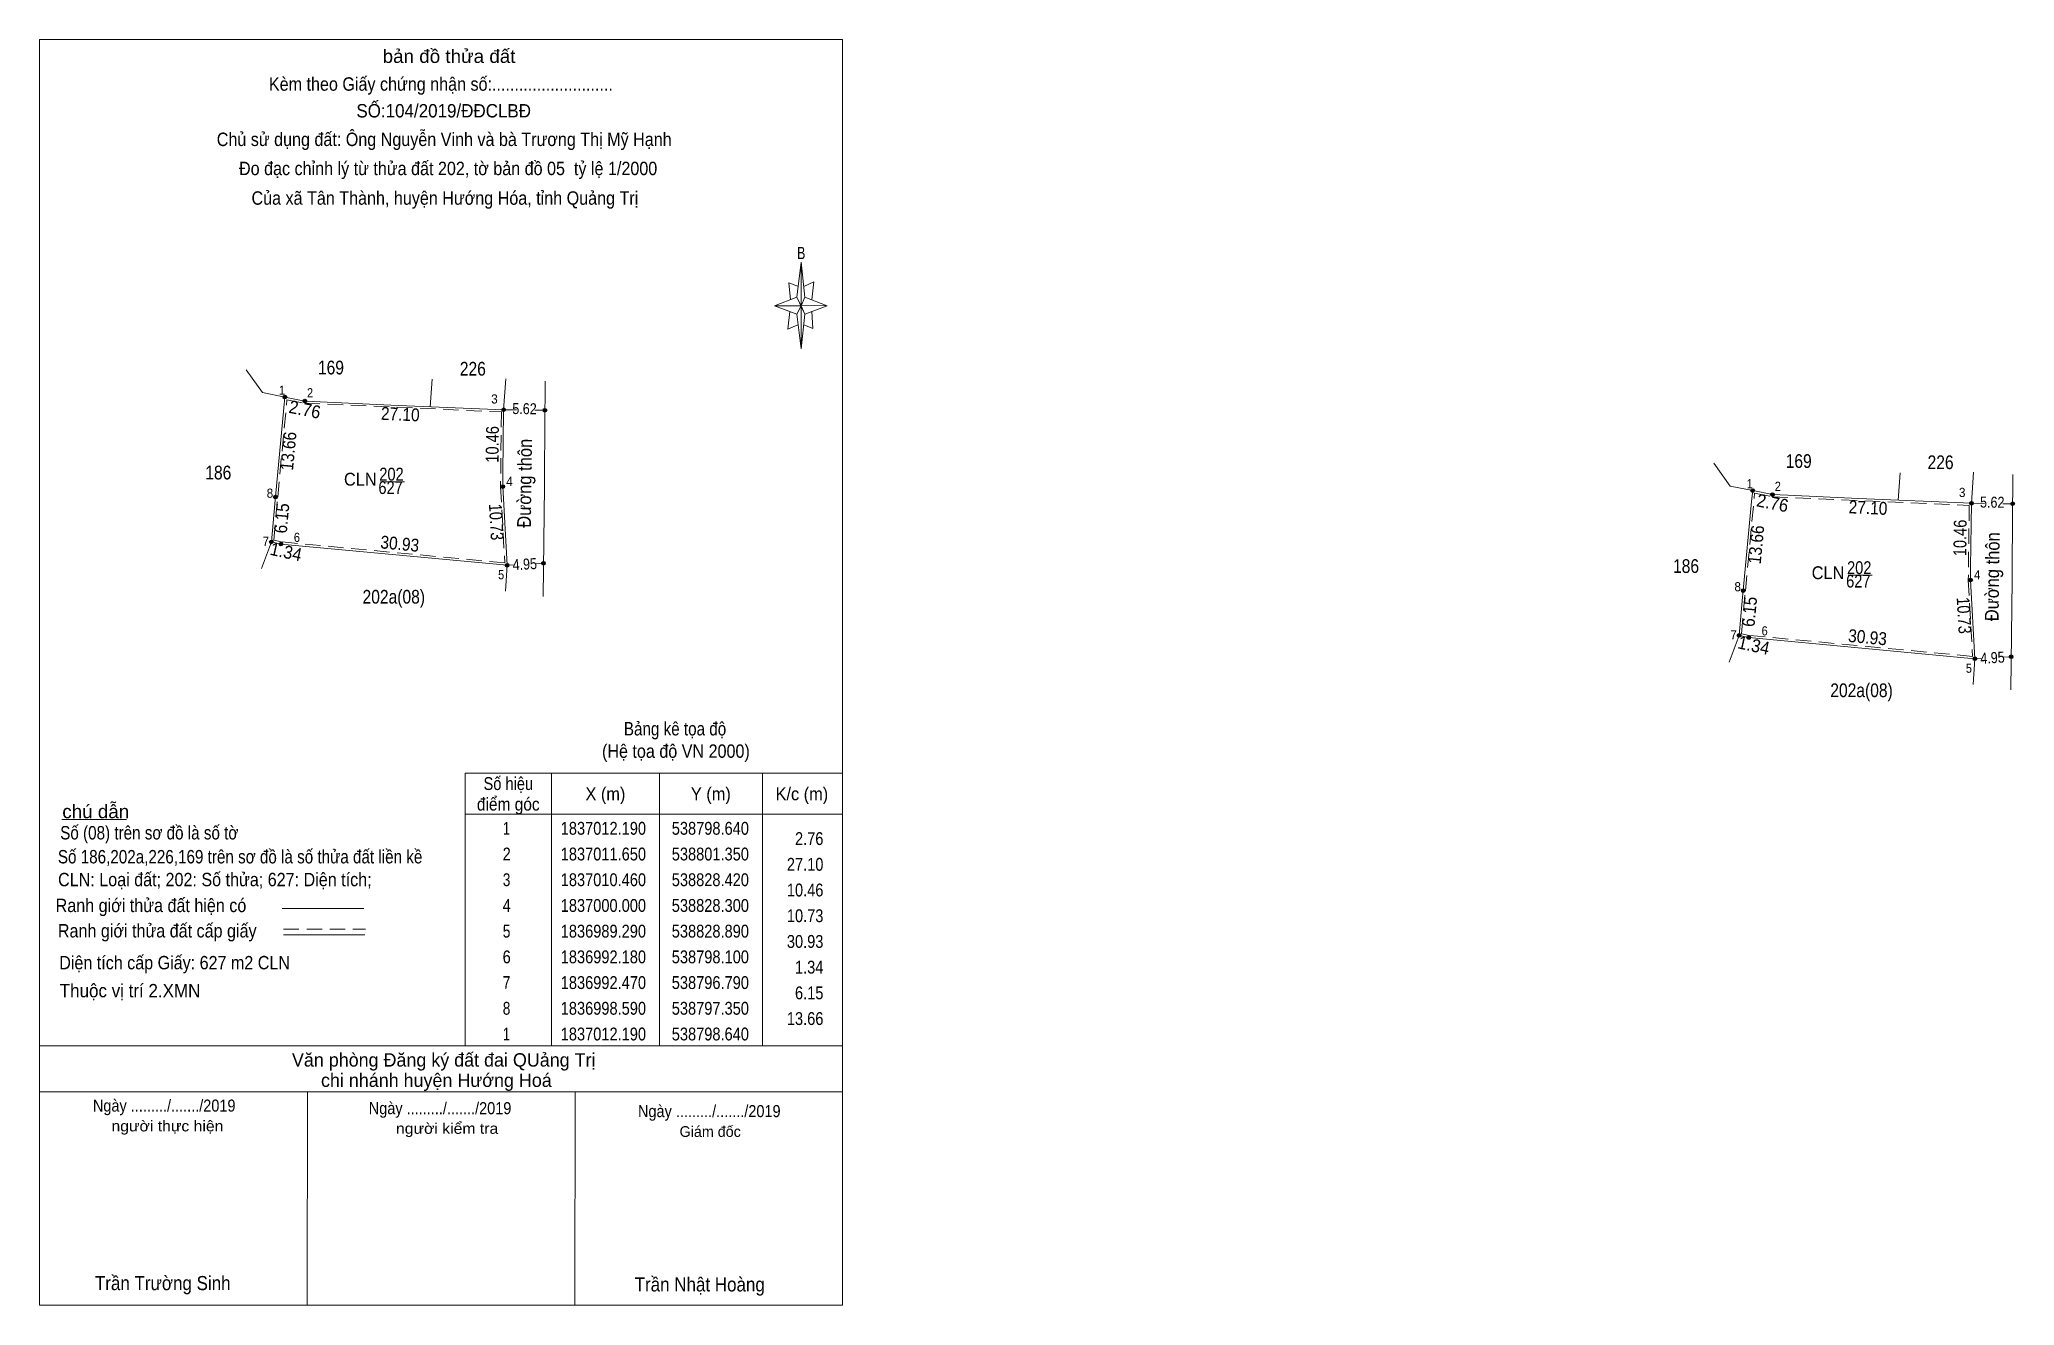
# Model space of a CAD drawing. Header units: metres. Extents: x 538565 to 538834, y 1836901 to 1837074.
import ezdxf
from ezdxf.enums import TextEntityAlignment as Align

# ---------------------------------------------------------------- set-up
doc = ezdxf.new("R2010")
doc.units = ezdxf.units.M
doc.header["$LTSCALE"] = 0.7
doc.linetypes.add('MEDIUM_DASHED', pattern=[4.5, 3, -1.5])
for name, color, linetype, lineweight in [('1', 7, 'MEDIUM_DASHED', 13), ('10', 7, 'Continuous', 13), ('12', 7, 'Continuous', 13), ('13', 7, 'Continuous', 13), ('17', 7, 'Continuous', 13), ('23', 7, 'Continuous', 13), ('3', 7, 'Continuous', 13), ('5', 7, 'Continuous', 13), ('54', 7, 'Continuous', 25), ('6', 7, 'Continuous', 13), ('63', 7, 'Continuous', 13)]:
    doc.layers.add(name, color=color, linetype=linetype, lineweight=lineweight)

msp = doc.modelspace()

# ---------------------------------------------------------------- hatches: boundary and pattern name
at = {"layer": '54'}
for points in [[(538599.04, 1837024.92, 1), (538598.54, 1837024.92, 1)], [(538601.75, 1837024.38, 1), (538601.25, 1837024.38, 1)], [(538628.82, 1837023.19, 1), (538628.32, 1837023.19, 1)], [(538634.44, 1837023.12, 1), (538633.94, 1837023.12, 1)], [(538597.75, 1837011.31, 1), (538597.25, 1837011.31, 1)], [(538628.7, 1837012.73, 1), (538628.2, 1837012.73, 1)], [(538798.89, 1837012.19, 1), (538798.39, 1837012.19, 1)], [(538801.6, 1837011.65, 1), (538801.1, 1837011.65, 1)], [(538828.67, 1837010.46, 1), (538828.17, 1837010.46, 1)], [(538834.29, 1837010.39, 1), (538833.79, 1837010.39, 1)], [(538597.19, 1837005.2, 1), (538596.69, 1837005.2, 1)], [(538598.5, 1837004.91, 1), (538598, 1837004.91, 1)], [(538629.29, 1837002.02, 1), (538628.79, 1837002.02, 1)], [(538634.23, 1837002.3, 1), (538633.73, 1837002.3, 1)], [(538797.6, 1836998.58, 1), (538797.1, 1836998.58, 1)], [(538828.55, 1837000, 1), (538828.05, 1837000, 1)], [(538797.04, 1836992.47, 1), (538796.54, 1836992.47, 1)], [(538798.35, 1836992.18, 1), (538797.85, 1836992.18, 1)], [(538829.14, 1836989.29, 1), (538828.64, 1836989.29, 1)], [(538834.08, 1836989.57, 1), (538833.58, 1836989.57, 1)]]:
    msp.add_hatch(color=256, dxfattribs=at).paths.add_polyline_path(points)

# ---------------------------------------------------------------- linework, layer by layer
at = {"layer": '1'}
for points in [[(538599.06, 1837024.56), (538601.46, 1837024.08), (538628.27, 1837022.9), (538628.15, 1837012.72), (538628.72, 1837002.35), (538598.3, 1837005.21), (538597.26, 1837005.44), (538597.8, 1837011.29)], [(538798.91, 1837011.83), (538801.31, 1837011.35), (538828.12, 1837010.17), (538828, 1836999.99), (538828.57, 1836989.62), (538798.15, 1836992.48), (538797.11, 1836992.71), (538797.65, 1836998.56)]]:
    msp.add_lwpolyline(points, close=True, dxfattribs=at)
at = {"layer": '10'}
for p, q in [((538793.36, 1837015.91), (538795.57, 1837012.81)), ((538795.57, 1837012.81), (538798.64, 1837012.19)), ((538798.5, 1837010.71), (538797.35, 1836998.59)), ((538828.42, 1837010.46), (538828.32, 1837001.77))]:
    msp.add_line(p, q, dxfattribs=at)
for points in [[(538803.44, 1837011.55), (538813.07, 1837011.09), (538828.42, 1837010.46)], [(538828.32, 1837001.77), (538828.3, 1837000), (538828.89, 1836989.29), (538828.67, 1836985.77)], [(538797.26, 1836997.67), (538796.79, 1836992.47), (538795.46, 1836988.85)], [(538796.79, 1836992.47), (538798.1, 1836992.18), (538828.89, 1836989.29)]]:
    msp.add_lwpolyline(points, dxfattribs=at)
at = {"layer": '12'}
for p, q in [((538595.72, 1837025.54), (538598.79, 1837024.92)), ((538618.58, 1837023.6), (538618.85, 1837027.35)), ((538628.86, 1837027.42), (538628.57, 1837023.19)), ((538628.57, 1837023.19), (538628.47, 1837014.5)), ((538630.34, 1837023.16), (538628.57, 1837023.19)), ((538634.19, 1837023.12), (538632.83, 1837023.13)), ((538634.12, 1837012.73), (538633.93, 1836997.78)), ((538798.64, 1837012.19), (538798.5, 1837010.71)), ((538830.19, 1837010.43), (538828.42, 1837010.46)), ((538834.04, 1837010.39), (538832.68, 1837010.4)), ((538630, 1837002.08), (538629.04, 1837002.02)), ((538633.98, 1837002.3), (538632.92, 1837002.23)), ((538797.35, 1836998.59), (538797.26, 1836997.67)), ((538829.85, 1836989.35), (538828.89, 1836989.29)), ((538833.83, 1836989.57), (538832.77, 1836989.5))]:
    msp.add_line(p, q, dxfattribs=at)
for points in [[(538598.79, 1837024.92), (538598.65, 1837023.44), (538597.5, 1837011.32), (538597.41, 1837010.4)], [(538598.79, 1837024.92), (538601.5, 1837024.38), (538603.59, 1837024.28)], [(538634.12, 1837012.73), (538634.14, 1837014.56), (538634.21, 1837027.09)], [(538603.59, 1837024.28), (538613.22, 1837023.82), (538628.57, 1837023.19)], [(538628.47, 1837014.5), (538628.45, 1837012.73), (538629.04, 1837002.02), (538628.82, 1836998.5)], [(538798.64, 1837012.19), (538801.35, 1837011.65), (538803.44, 1837011.55)], [(538597.41, 1837010.4), (538596.94, 1837005.2), (538595.61, 1837001.58)], [(538596.94, 1837005.2), (538598.25, 1837004.91), (538629.04, 1837002.02)]]:
    msp.add_lwpolyline(points, dxfattribs=at)
at = {"layer": '13'}
msp.add_line((538811.64, 1837000.66), (538814.9, 1837000.67), dxfattribs=at)
at = {"layer": '17'}
for p, q in [((538568.4, 1836967.41), (538577.2, 1836967.41)), ((538565.37, 1836901.31), (538565.39, 1836930.35)), ((538601.82, 1836901.28), (538601.84, 1836930.32)), ((538638.27, 1836901.26), (538638.29, 1836930.31))]:
    msp.add_line(p, q, dxfattribs=at)
at = {"layer": '23'}
for p, q in [((538818.43, 1837010.87), (538818.7, 1837014.62)), ((538828.71, 1837014.69), (538828.42, 1837010.46)), ((538833.97, 1837000), (538833.78, 1836985.05))]:
    msp.add_line(p, q, dxfattribs=at)
msp.add_lwpolyline([(538833.97, 1837000), (538833.99, 1837001.83), (538834.06, 1837014.36)], dxfattribs=at)
at = {"layer": '3'}
msp.add_line((538593.51, 1837028.64), (538595.72, 1837025.54), dxfattribs=at)
at = {"layer": '5'}
for p, q in [((538565.37, 1836901.31), (538565.37, 1837073.59)), ((538668.49, 1837038.53), (538669.09, 1837043.26)), ((538669.58, 1837038.53), (538672.62, 1837037.32)), ((538668.49, 1837036.21), (538665.45, 1837037.32)), ((538669.58, 1837036.21), (538669.09, 1837031.49)), ((538670.55, 1837036.58), (538670.68, 1837034.27)), ((538670.68, 1837034.27), (538669.46, 1837034.76))]:
    msp.add_line(p, q, dxfattribs=at)
for points in [[(538565.37, 1837073.59), (538674.72, 1837073.59), (538674.72, 1836901.31)], [(538669.09, 1837037.32), (538668.49, 1837038.53), (538665.45, 1837037.32)], [(538668.73, 1837039.99), (538667.39, 1837040.47), (538667.63, 1837038.16)], [(538669.46, 1837039.99), (538670.79, 1837040.59), (538670.55, 1837038.16)], [(538667.52, 1837036.58), (538667.27, 1837034.15), (538668.61, 1837034.76)], [(538669.09, 1837037.32), (538669.58, 1837036.21), (538672.62, 1837037.32)]]:
    msp.add_lwpolyline(points, dxfattribs=at)
for points in [[(538669.09, 1837043.26), (538669.58, 1837038.53), (538669.09, 1837037.32)], [(538669.09, 1837037.32), (538665.45, 1837037.32), (538668.49, 1837038.53), (538669.58, 1837036.21), (538672.62, 1837037.32), (538669.09, 1837037.43)], [(538669.09, 1837037.32), (538669.09, 1837031.49), (538668.49, 1837036.21)]]:
    msp.add_lwpolyline(points, close=True, dxfattribs=at)
at = {"layer": '54'}
for centre in [(538598.79, 1837024.92), (538601.5, 1837024.38), (538628.57, 1837023.19), (538634.19, 1837023.12), (538597.5, 1837011.31), (538628.45, 1837012.73), (538798.64, 1837012.19), (538801.35, 1837011.65), (538828.42, 1837010.46), (538834.04, 1837010.39), (538596.94, 1837005.2), (538598.25, 1837004.91), (538629.04, 1837002.02), (538633.98, 1837002.3), (538797.35, 1836998.58), (538828.3, 1837000), (538796.79, 1836992.47), (538798.1, 1836992.18), (538828.89, 1836989.29), (538833.83, 1836989.57)]:
    msp.add_circle(centre, 0.25, dxfattribs=at)
at = {"layer": '6'}
for p, q in [((538598.43, 1836955.29), (538609.52, 1836955.29)), ((538598.6, 1836951.73), (538609.69, 1836951.73)), ((538565.37, 1836936.62), (538674.72, 1836936.62)), ((538565.37, 1836930.35), (538674.72, 1836930.35)), ((538674.72, 1836901.31), (538565.37, 1836901.31))]:
    msp.add_line(p, q, dxfattribs=at)
at = {"layer": '6', "linetype": 'MEDIUM_DASHED'}
msp.add_line((538598.6, 1836952.49), (538609.77, 1836952.49), dxfattribs=at)
at = {"layer": '63'}
for p, q in [((538611.79, 1837013.39), (538615.05, 1837013.4)), ((538635.1, 1836973.72), (538635.1, 1836936.62)), ((538649.8, 1836973.72), (538649.8, 1836936.62)), ((538663.8, 1836973.72), (538663.8, 1836936.62)), ((538623.34, 1836968.12), (538674.72, 1836968.12))]:
    msp.add_line(p, q, dxfattribs=at)
msp.add_lwpolyline([(538623.34, 1836973.72), (538674.72, 1836973.72), (538674.72, 1836936.62), (538623.34, 1836936.62)], close=True, dxfattribs=at)

# ---------------------------------------------------------------- texts
at = {"layer": '1'}
for s, width, p in [('CLN', 0.95, (538609.05, 1837012.86)), ('202', 0.85, (538613.3, 1837013.55)), ('627', 0.85, (538613.175, 1837011.72))]:
    msp.add_text(s, height=1.75, dxfattribs=dict(at, width=width)).set_placement(p, align=Align.CENTER)
at = {"layer": '12', "width": 0.85}
for s, p in [('169', (538605.055, 1837028)), ('226', (538624.375, 1837027.84)), ('186', (538589.715, 1837013.71)), ('202a(08)', (538613.61, 1836996.8))]:
    msp.add_text(s, height=1.87, dxfattribs=at).set_placement(p, align=Align.CENTER)
at = {"layer": '12'}
for s, height, rotation, width, p in [('5.62', 1.5, 359.286, 0.85, (538631.4007, 1837022.5889)), ('Đường thôn', 1.87, 89.255, 0.9, (538632.3457, 1837013.1778)), ('5.62', 1.5, 359.286, 0.85, (538831.2507, 1837009.8589)), ('4.95', 1.5, 3.244, 0.85, (538631.4876, 1837001.4262)), ('4.95', 1.5, 3.244, 0.85, (538831.3376, 1836988.6962))]:
    msp.add_text(s, height=height, rotation=rotation, dxfattribs=dict(at, width=width)).set_placement(p, align=Align.CENTER)
at = {"layer": '13'}
for s, height, width, p in [('169', 1.87, 0.85, (538804.905, 1837015.27)), ('226', 1.87, 0.85, (538824.225, 1837015.11)), ('186', 1.87, 0.85, (538789.565, 1837000.98)), ('CLN', 1.75, 0.95, (538808.9, 1837000.13)), ('627', 1.75, 0.85, (538813.025, 1836998.99)), ('202', 1.75, 0.85, (538813.15, 1837000.82)), ('202a(08)', 1.87, 0.85, (538813.46, 1836984.07))]:
    msp.add_text(s, height=height, dxfattribs=dict(at, width=width)).set_placement(p, align=Align.CENTER)
at = {"layer": '13', "width": 0.9}
msp.add_text('Đường thôn', height=1.87, rotation=89.255, dxfattribs=at).set_placement((538832.1957, 1837000.4478), align=Align.CENTER)
at = {"layer": '5'}
for s, height, width, p in [('bản đồ thửa đất', 1.823, 1.05, (538621.135, 1837070.4)), ('Kèm theo Giấy chứng nhận số:...........................', 1.823, 0.9, (538620.025, 1837066.62)), ('SỐ:104/2019/ĐĐCLBĐ', 1.82, 0.95, (538620.405, 1837062.98)), ('Chủ sử dụng đất: Ông Nguyễn Vinh và bà Trương Thị Mỹ Hạnh', 1.823, 0.9, (538620.475, 1837059.09)), ('Đo đạc chỉnh lý từ thửa đất 202, tờ bản đồ 05  tỷ lệ 1/2000', 1.823, 0.9, (538621.01, 1837055.13)), ('Của xã Tân Thành, huyện Hướng Hóa, tỉnh Quảng Trị', 1.823, 0.9, (538620.57, 1837051.1)), ('B', 1.674, 0.75, (538669.09, 1837043.69))]:
    msp.add_text(s, height=height, dxfattribs=dict(at, width=width)).set_placement(p, align=Align.CENTER)
at = {"layer": '6'}
for s, height, width, p in [('Bảng kê tọa độ', 1.823, 0.85, (538651.905, 1836978.86)), ('(Hệ tọa độ VN 2000)', 1.823, 0.9, (538652.025, 1836975.81)), ('chú dẫn', 1.823, 1.05, (538573.03, 1836967.59)), ('Ranh giới thửa đất hiện có ', 1.823, 0.9, (538580.855, 1836954.81)), ('Ranh giới thửa đất cấp giấy', 1.823, 0.9, (538581.4, 1836951.36)), ('Ngày ........./......./2019', 1.64, 0.9, (538582.35, 1836927.65)), ('Ngày ........./......./2019', 1.64, 0.9, (538619.91, 1836927.3)), ('Ngày ........./......./2019', 1.64, 0.9, (538656.57, 1836926.9)), ('người thực hiện', 1.458, 1.1, (538582.79, 1836924.96)), ('người kiểm tra', 1.458, 1.1, (538620.875, 1836924.63)), ('Trần Trường Sinh', 1.92, 0.9, (538582.15, 1836903.35)), ('Trần Nhật Hoàng', 1.92, 0.9, (538655.27, 1836903.17))]:
    msp.add_text(s, height=height, dxfattribs=dict(at, width=width)).set_placement(p, align=Align.CENTER)
for s, height, width, p in [('Số (08) trên sơ đồ là số tờ', 1.823, 0.85, (538568.19, 1836964.7)), ('Số 186,202a,226,169 trên sơ đồ là số thửa đất liền kề', 1.823, 0.85, (538567.87, 1836961.44)), ('CLN: Loại đất; 202: Số thửa; 627: Diện tích;', 1.823, 0.9, (538567.9, 1836958.33)), ('Diện tích cấp Giấy: 627 m2 CLN', 1.82, 0.9, (538568.06, 1836947.02)), ('Thuộc vị trí 2.XMN', 1.82, 0.95, (538568.13, 1836943.21))]:
    msp.add_text(s, height=height, dxfattribs=dict(at, width=width)).set_placement(p)
for s, height, p in [(' Văn phòng Đăng ký đất đai QUảng Trị', 1.823, (538620.07, 1836933.78)), ('chi nhánh huyện Hướng Hoá', 1.823, (538619.41, 1836931.01)), ('Giám đốc', 1.458, (538656.695, 1836924.21))]:
    msp.add_text(s, height=height, dxfattribs=at).set_placement(p, align=Align.CENTER)
at = {"layer": '63'}
for s, height, width, p in [(' 1', 1.25, 0.9, (538598.81, 1837025.23)), (' 2', 1.25, 0.9, (538602.63, 1837024.88)), (' 3', 1.25, 0.95, (538627.76, 1837024.04)), (' 4', 1.25, 0.95, (538629.8, 1837012.82)), (' 8', 1.25, 0.95, (538597.19, 1837011.21)), (' 1', 1.25, 0.9, (538798.66, 1837012.5)), (' 2', 1.25, 0.9, (538802.48, 1837012.15)), (' 3', 1.25, 0.95, (538827.61, 1837011.31)), (' 6', 1.25, 0.9, (538600.84, 1837005.2)), (' 7', 1.25, 0.95, (538596.63, 1837004.66)), (' 5', 1.25, 0.9, (538628.65, 1837000.12)), (' 4', 1.25, 0.95, (538829.65, 1837000.09)), (' 8', 1.25, 0.95, (538797.04, 1836998.48)), (' 7', 1.25, 0.95, (538796.48, 1836991.93)), (' 6', 1.25, 0.9, (538800.69, 1836992.47)), (' 5', 1.25, 0.9, (538828.5, 1836987.39)), ('2.76', 1.75, 0.85, (538672.11, 1836963.94)), ('27.10', 1.75, 0.85, (538672.11, 1836960.44)), ('10.46', 1.75, 0.85, (538672.11, 1836956.94)), ('10.73', 1.75, 0.85, (538672.11, 1836953.44)), ('30.93', 1.75, 0.85, (538672.11, 1836949.94)), ('1.34', 1.75, 0.85, (538672.11, 1836946.44)), ('6.15', 1.75, 0.85, (538672.11, 1836942.94)), ('13.66', 1.75, 0.85, (538672.11, 1836939.44))]:
    msp.add_text(s, height=height, dxfattribs=dict(at, width=width)).set_placement(p, align=Align.RIGHT)
for s, rotation, width, p in [('2.76', 348.731, 0.95, (538601.329, 1837022.3717)), ('27.10', 357.483, 0.9, (538614.4616, 1837021.7165)), ('13.66', 84.582, 0.9, (538600.1278, 1837017.4824)), ('10.46', 89.343, 0.85, (538627.8993, 1837018.47)), ('2.76', 348.731, 0.95, (538801.179, 1837009.6417)), ('6.15', 84.772, 0.9, (538599.2135, 1837008.3453)), ('10.73', 273.153, 0.85, (538626.7003, 1837007.8731)), ('27.10', 357.483, 0.9, (538814.3116, 1837008.9865)), ('30.93', 354.638, 0.9, (538614.3532, 1837004.0885)), ('13.66', 84.582, 0.9, (538799.9778, 1837004.7524)), ('10.46', 89.343, 0.85, (538827.7492, 1837005.735)), ('1.34', 347.518, 0.95, (538598.7509, 1837003.0027)), ('6.15', 84.772, 0.9, (538799.0639, 1836995.6203)), ('10.73', 273.153, 0.85, (538826.5503, 1836995.1431)), ('30.93', 354.638, 0.9, (538814.2032, 1836991.3585)), ('1.34', 347.518, 0.95, (538798.6059, 1836990.2716))]:
    msp.add_text(s, height=1.75, rotation=rotation, dxfattribs=dict(at, width=width)).set_placement(p, align=Align.CENTER)
for s, width, p in [('Số hiệu', 0.85, (538629.205, 1836971.43)), ('X (m)', 0.95, (538642.43, 1836970.03)), ('Y (m)', 0.95, (538656.78, 1836970.03)), ('K/c (m)', 0.95, (538669.175, 1836970.03)), ('điểm góc', 0.9, (538629.2, 1836968.63)), (' 1', 0.75, (538628.71, 1836965.34)), ('1837012.190', 0.85, (538642.15, 1836965.34)), ('538798.640', 0.85, (538656.715, 1836965.34)), (' 2', 0.85, (538628.71, 1836961.84)), ('1837011.650', 0.85, (538642.15, 1836961.84)), ('538801.350', 0.85, (538656.715, 1836961.84)), (' 3', 0.8, (538628.71, 1836958.34)), ('1837010.460', 0.85, (538642.15, 1836958.34)), ('538828.420', 0.85, (538656.715, 1836958.34)), (' 4', 0.85, (538628.715, 1836954.84)), ('1837000.000', 0.85, (538642.15, 1836954.84)), ('538828.300', 0.85, (538656.715, 1836954.84)), (' 5', 0.8, (538628.71, 1836951.34)), ('1836989.290', 0.85, (538642.15, 1836951.34)), ('538828.890', 0.85, (538656.715, 1836951.34)), (' 6', 0.85, (538628.71, 1836947.84)), ('1836992.180', 0.85, (538642.15, 1836947.84)), ('538798.100', 0.85, (538656.715, 1836947.84)), (' 7', 0.8, (538628.705, 1836944.34)), ('1836992.470', 0.85, (538642.15, 1836944.34)), ('538796.790', 0.85, (538656.715, 1836944.34)), (' 8', 0.8, (538628.705, 1836940.84)), ('1836998.590', 0.85, (538642.15, 1836940.84)), ('538797.350', 0.85, (538656.715, 1836940.84)), (' 1', 0.75, (538628.71, 1836937.34)), ('1837012.190', 0.85, (538642.15, 1836937.34)), ('538798.640', 0.85, (538656.715, 1836937.34))]:
    msp.add_text(s, height=1.75, dxfattribs=dict(at, width=width)).set_placement(p, align=Align.CENTER)

doc.saveas('drawing.dxf')
